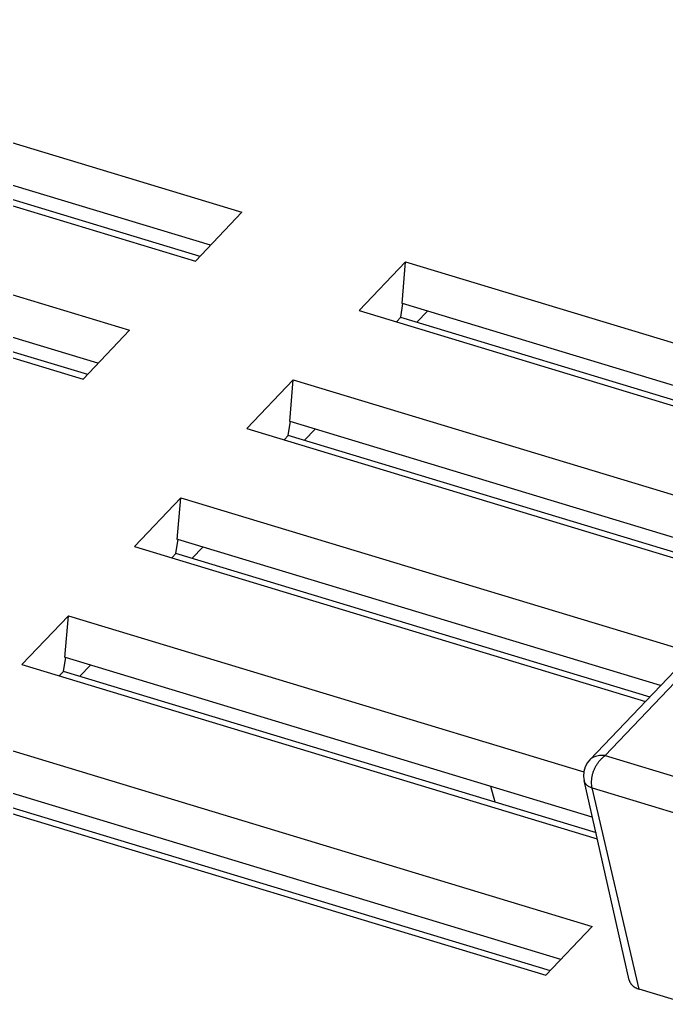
# Model space of a CAD drawing. Header units: millimetres. Extents: x 14343 to 15285, y -9166 to -7819.
# Drawn here: x 14478.99 to 14505.19, y -8399.49 to -8359.89 of the extents above; entities that cross this region are included whole.
import ezdxf

# ---------------------------------------------------------------- set-up
doc = ezdxf.new("R2010")
doc.units = ezdxf.units.MM

# ---------------------------------------------------------------- blocks, each defined once
blk = doc.blocks.new('u9')
at = {"color": 7, "linetype": 'Continuous'}
for p, q in [((-351.721, 132.918), (-325.956, 125.116)), ((-327.232, 123.776), (-351.843, 131.228)), ((-353.604, 130.941), (-327.839, 123.14)), ((-351.933, 130.68), (-327.658, 123.33)), ((-356.272, 128.139), (-330.507, 120.338)), ((-331.784, 118.998), (-356.395, 126.45)), ((-358.155, 126.163), (-332.39, 118.361)), ((-356.484, 125.902), (-332.209, 118.551)), ((-327.839, 123.14), (-325.956, 125.116)), ((-321.207, 121.132), (-319.325, 123.108)), ((-319.468, 121.425), (-319.325, 123.108)), ((-319.325, 123.108), (-293.56, 115.307)), ((-319.446, 121.419), (-319.537, 120.871)), ((-306.639, 117.541), (-319.447, 121.419)), ((-321.207, 121.132), (-307.66, 117.03)), ((-319.696, 120.674), (-319.516, 120.864)), ((-319.536, 120.87), (-307.4, 117.196)), ((-318.865, 120.667), (-318.439, 121.114)), ((-332.39, 118.361), (-330.507, 120.338)), ((-325.758, 116.353), (-323.876, 118.33)), ((-324.019, 116.647), (-323.876, 118.33)), ((-323.876, 118.33), (-306.69, 113.127)), ((-323.998, 116.64), (-324.088, 116.093)), ((-306.263, 111.271), (-323.998, 116.641)), ((-325.758, 116.353), (-306.03, 110.38)), ((-324.248, 115.896), (-324.067, 116.086)), ((-324.088, 116.092), (-306.116, 110.651)), ((-323.416, 115.889), (-322.991, 116.336)), ((-330.31, 111.575), (-328.427, 113.552)), ((-328.57, 111.869), (-328.427, 113.552)), ((-328.427, 113.552), (-307.728, 107.285)), ((-328.549, 111.862), (-328.639, 111.315)), ((-309.005, 105.944), (-328.549, 111.862)), ((-330.31, 111.575), (-309.611, 105.308)), ((-328.799, 111.118), (-328.618, 111.308)), ((-328.639, 111.314), (-309.43, 105.498)), ((-327.967, 111.111), (-327.542, 111.557)), ((-305.776, 109.334), (-311.86, 102.946)), ((-305.68, 108.95), (-311.242, 103.111)), ((-334.861, 106.797), (-332.978, 108.774)), ((-333.121, 107.09), (-332.978, 108.774)), ((-332.978, 108.774), (-312.108, 102.454)), ((-333.1, 107.084), (-333.19, 106.537)), ((-311.763, 100.623), (-333.101, 107.084)), ((-334.861, 106.797), (-311.564, 99.743)), ((-333.35, 106.34), (-333.169, 106.529)), ((-333.19, 106.536), (-311.602, 99.999)), ((-332.519, 106.332), (-332.093, 106.779)), ((-337.529, 103.995), (-311.765, 96.194)), ((-311.242, 103.111), (-301.936, 100.294)), ((-313.041, 94.854), (-337.652, 102.306)), ((-339.412, 102.019), (-313.647, 94.217)), ((-315.888, 101.872), (-315.716, 101.245)), ((-310.268, 94.019), (-312.099, 102.104)), ((-309.865, 93.656), (-311.769, 101.807)), ((-311.769, 101.807), (-302.17, 98.901)), ((-337.741, 101.758), (-313.466, 94.407)), ((-313.647, 94.217), (-311.765, 96.194)), ((-300.266, 90.75), (-309.865, 93.656))]:
    blk.add_line(p, q, dxfattribs=at)
blk.add_lwpolyline([(-311.86, 102.946), (-311.955, 102.83), (-312.052, 102.653), (-312.107, 102.465), (-312.12, 102.27), (-312.099, 102.104)], dxfattribs=at)
for points, start_tangent, end_tangent in [([(-311.242, 103.111), (-311.362, 103.117), (-311.476, 103.111), (-311.58, 103.094), (-311.675, 103.065), (-311.759, 103.026), (-311.83, 102.975), (-311.86, 102.946)], (-0.996395, 0.084839), (-0.690376, -0.723451)), ([(-311.769, 101.807), (-311.787, 101.912), (-311.794, 102.024), (-311.788, 102.142), (-311.771, 102.263), (-311.742, 102.386), (-311.701, 102.508), (-311.649, 102.627), (-311.586, 102.741), (-311.513, 102.848), (-311.43, 102.947), (-311.34, 103.035), (-311.242, 103.111)], (-0.227588, 0.973758), (0.827547, 0.561397)), ([(-312.099, 102.104), (-312.075, 102.037), (-312.007, 101.941), (-311.903, 101.863), (-311.769, 101.807)], (0.221781, -0.975096), (0.957075, -0.289842)), ([(-310.268, 94.019), (-310.239, 93.937), (-310.156, 93.82), (-310.029, 93.725), (-309.865, 93.656)], (0.221607, -0.975136), (0.957088, -0.289796))]:
    blk.add_spline(points, degree=3, dxfattribs=dict(at, start_tangent=start_tangent, end_tangent=end_tangent))

msp = doc.modelspace()

# ---------------------------------------------------------------- block references
msp.add_blockref('u9', (14813.948, -8492.81))

doc.saveas('drawing.dxf')
